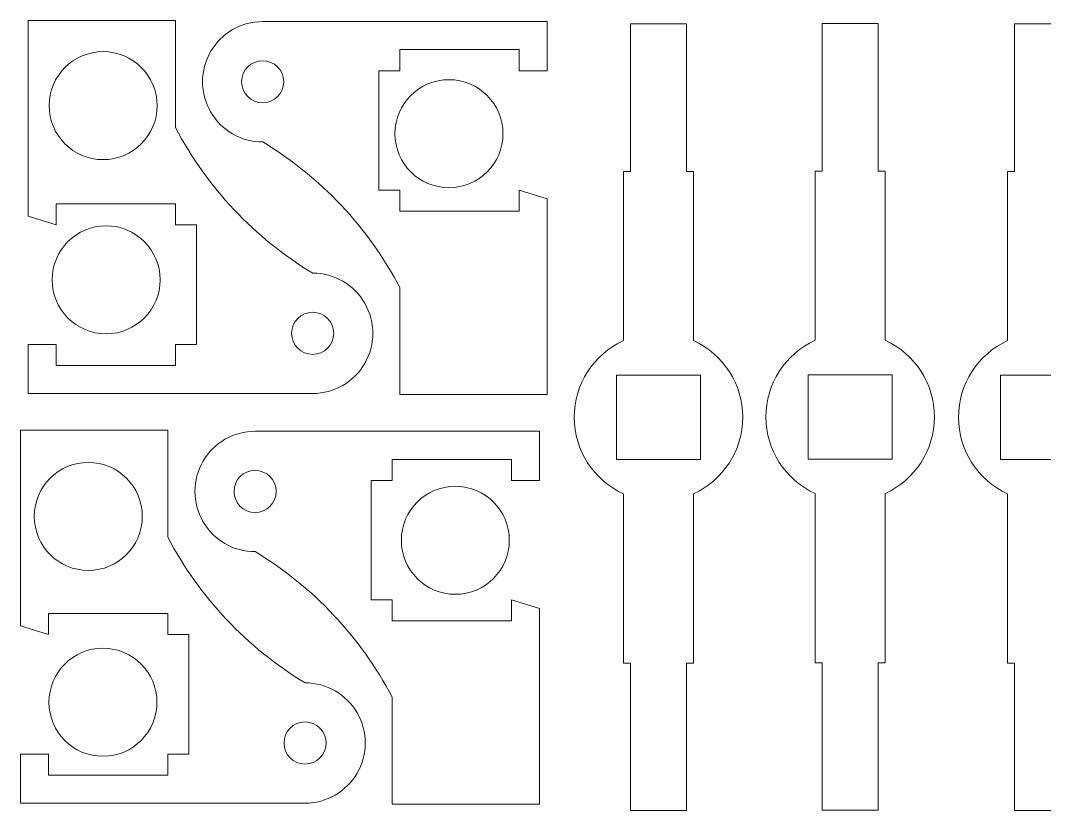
# Model space of a CAD drawing. Header units: centimetres. Extents: x -259 to 261, y 17 to 228.
# Drawn here: x -88.9 to -71.83, y 83.6 to 96.76 of the extents above; entities that cross this region are included whole.
import ezdxf

# ---------------------------------------------------------------- set-up
doc = ezdxf.new("R2010")
doc.units = ezdxf.units.CM
doc.header["$MEASUREMENT"] = 0
doc.layers.add('layer 1', color=7, linetype='Continuous')

msp = doc.modelspace()

# ---------------------------------------------------------------- linework, layer by layer
at = {"layer": 'layer 1', "color": 250, "lineweight": 9}
for points, knots in [([(-84.02558, 90.54702), (-84.02558, 90.54702), (-86.3124, 90.54702), (-86.3124, 90.54702), (-86.3124, 90.54702), (-86.3124, 90.54702), (-87.76959, 90.54702), (-87.76959, 90.54702), (-87.76959, 90.54702), (-87.76959, 90.54702), (-88.76946, 90.54702), (-88.76946, 90.54702), (-88.76946, 90.54702), (-88.76946, 90.54702), (-88.76946, 91.36598), (-88.76946, 91.36598), (-88.76946, 91.36598), (-88.76946, 91.36598), (-88.30143, 91.36598), (-88.30143, 91.36598), (-88.30143, 91.36598), (-88.30143, 91.36598), (-88.30143, 91.015), (-88.30143, 91.015), (-88.30143, 91.015), (-88.30143, 91.015), (-86.3124, 91.015), (-86.3124, 91.015), (-86.3124, 91.015), (-86.3124, 91.015), (-86.3124, 91.36598), (-86.3124, 91.36598), (-86.3124, 91.36598), (-86.3124, 91.36598), (-85.96141, 91.36598), (-85.96141, 91.36598), (-85.96141, 91.36598), (-85.96141, 91.36598), (-85.96141, 93.35501), (-85.96141, 93.35501), (-85.96141, 93.35501), (-85.96141, 93.35501), (-86.3124, 93.35501), (-86.3124, 93.35501), (-86.3124, 93.35501), (-86.3124, 93.35501), (-86.3124, 93.706), (-86.3124, 93.706), (-86.3124, 93.706), (-86.3124, 93.706), (-88.30143, 93.706), (-88.30143, 93.706), (-88.30143, 93.706), (-88.30143, 93.706), (-88.30143, 93.35501), (-88.30143, 93.35501), (-88.30143, 93.35501), (-88.30143, 93.35501), (-88.76946, 93.5014), (-88.76946, 93.5014), (-88.76946, 93.5014), (-88.76946, 93.5014), (-88.76946, 93.93167), (-88.76946, 93.93167), (-88.76946, 93.93167), (-88.76946, 93.93167), (-88.76946, 96.76155), (-88.76946, 96.76155), (-88.76946, 96.76155), (-88.76946, 96.76155), (-86.3124, 96.76155), (-86.3124, 96.76155), (-86.3124, 96.76155), (-86.3124, 96.76155), (-86.3124, 94.97777), (-86.3124, 94.97777)], [0, 0, 0, 0, 0.05, 0.05, 0.05, 0.05, 0.1, 0.1, 0.1, 0.1, 0.15, 0.15, 0.15, 0.15, 0.2, 0.2, 0.2, 0.2, 0.25, 0.25, 0.25, 0.25, 0.3, 0.3, 0.3, 0.3, 0.35, 0.35, 0.35, 0.35, 0.4, 0.4, 0.4, 0.4, 0.45, 0.45, 0.45, 0.45, 0.5, 0.5, 0.5, 0.5, 0.55, 0.55, 0.55, 0.55, 0.6, 0.6, 0.6, 0.6, 0.65, 0.65, 0.65, 0.65, 0.7, 0.7, 0.7, 0.7, 0.75, 0.75, 0.75, 0.75, 0.8, 0.8, 0.8, 0.8, 0.85, 0.85, 0.85, 0.85, 0.9, 0.9, 0.9, 0.9, 1, 1, 1, 1]), ([(-84.85896, 96.74362), (-84.85896, 96.74362), (-82.57204, 96.74362), (-82.57204, 96.74362), (-82.57204, 96.74362), (-82.57204, 96.74362), (-81.1149, 96.74362), (-81.1149, 96.74362), (-81.1149, 96.74362), (-81.1149, 96.74362), (-80.11503, 96.74362), (-80.11503, 96.74362), (-80.11503, 96.74362), (-80.11503, 96.74362), (-80.11503, 95.9246), (-80.11503, 95.9246), (-80.11503, 95.9246), (-80.11503, 95.9246), (-80.58307, 95.9246), (-80.58307, 95.9246), (-80.58307, 95.9246), (-80.58307, 95.9246), (-80.58307, 96.27559), (-80.58307, 96.27559), (-80.58307, 96.27559), (-80.58307, 96.27559), (-82.57204, 96.27559), (-82.57204, 96.27559), (-82.57204, 96.27559), (-82.57204, 96.27559), (-82.57204, 95.9246), (-82.57204, 95.9246), (-82.57204, 95.9246), (-82.57204, 95.9246), (-82.92308, 95.9246), (-82.92308, 95.9246), (-82.92308, 95.9246), (-82.92308, 95.9246), (-82.92308, 93.93562), (-82.92308, 93.93562), (-82.92308, 93.93562), (-82.92308, 93.93562), (-82.57204, 93.93562), (-82.57204, 93.93562), (-82.57204, 93.93562), (-82.57204, 93.93562), (-82.57204, 93.58459), (-82.57204, 93.58459), (-82.57204, 93.58459), (-82.57204, 93.58459), (-80.58307, 93.58459), (-80.58307, 93.58459), (-80.58307, 93.58459), (-80.58307, 93.58459), (-80.58307, 93.93562), (-80.58307, 93.93562), (-80.58307, 93.93562), (-80.58307, 93.93562), (-80.11503, 93.78924), (-80.11503, 93.78924), (-80.11503, 93.78924), (-80.11503, 93.78924), (-80.11503, 93.35892), (-80.11503, 93.35892), (-80.11503, 93.35892), (-80.11503, 93.35892), (-80.11503, 90.5291), (-80.11503, 90.5291), (-80.11503, 90.5291), (-80.11503, 90.5291), (-82.57204, 90.5291), (-82.57204, 90.5291), (-82.57204, 90.5291), (-82.57204, 90.5291), (-82.57204, 92.31286), (-82.57204, 92.31286)], [0, 0, 0, 0, 0.05, 0.05, 0.05, 0.05, 0.1, 0.1, 0.1, 0.1, 0.15, 0.15, 0.15, 0.15, 0.2, 0.2, 0.2, 0.2, 0.25, 0.25, 0.25, 0.25, 0.3, 0.3, 0.3, 0.3, 0.35, 0.35, 0.35, 0.35, 0.4, 0.4, 0.4, 0.4, 0.45, 0.45, 0.45, 0.45, 0.5, 0.5, 0.5, 0.5, 0.55, 0.55, 0.55, 0.55, 0.6, 0.6, 0.6, 0.6, 0.65, 0.65, 0.65, 0.65, 0.7, 0.7, 0.7, 0.7, 0.75, 0.75, 0.75, 0.75, 0.8, 0.8, 0.8, 0.8, 0.85, 0.85, 0.85, 0.85, 0.9, 0.9, 0.9, 0.9, 1, 1, 1, 1]), ([(-78.84609, 91.42801), (-78.84609, 91.42801), (-78.84609, 94.24666), (-78.84609, 94.24666), (-78.84609, 94.24666), (-78.84609, 94.24666), (-78.72912, 94.24666), (-78.72912, 94.24666), (-78.72912, 94.24666), (-78.72912, 94.24666), (-78.72912, 96.70367), (-78.72912, 96.70367), (-78.72912, 96.70367), (-78.72912, 96.70367), (-77.79305, 96.70367), (-77.79305, 96.70367), (-77.79305, 96.70367), (-77.79305, 96.70367), (-77.79305, 94.24666), (-77.79305, 94.24666), (-77.79305, 94.24666), (-77.79305, 94.24666), (-77.67609, 94.24666), (-77.67609, 94.24666), (-77.67609, 94.24666), (-77.67609, 94.24666), (-77.67609, 91.42801), (-77.67609, 91.42801)], [0, 0, 0, 0, 0.125, 0.125, 0.125, 0.125, 0.25, 0.25, 0.25, 0.25, 0.375, 0.375, 0.375, 0.375, 0.5, 0.5, 0.5, 0.5, 0.625, 0.625, 0.625, 0.625, 0.75, 0.75, 0.75, 0.75, 1, 1, 1, 1]), ([(-75.65103, 91.43387), (-75.65103, 91.43387), (-75.65103, 94.25252), (-75.65103, 94.25252), (-75.65103, 94.25252), (-75.65103, 94.25252), (-75.53406, 94.25252), (-75.53406, 94.25252), (-75.53406, 94.25252), (-75.53406, 94.25252), (-75.53406, 96.70953), (-75.53406, 96.70953), (-75.53406, 96.70953), (-75.53406, 96.70953), (-74.59799, 96.70953), (-74.59799, 96.70953), (-74.59799, 96.70953), (-74.59799, 96.70953), (-74.59799, 94.25252), (-74.59799, 94.25252), (-74.59799, 94.25252), (-74.59799, 94.25252), (-74.48103, 94.25252), (-74.48103, 94.25252), (-74.48103, 94.25252), (-74.48103, 94.25252), (-74.48103, 91.43387), (-74.48103, 91.43387)], [0, 0, 0, 0, 0.125, 0.125, 0.125, 0.125, 0.25, 0.25, 0.25, 0.25, 0.375, 0.375, 0.375, 0.375, 0.5, 0.5, 0.5, 0.5, 0.625, 0.625, 0.625, 0.625, 0.75, 0.75, 0.75, 0.75, 1, 1, 1, 1]), ([(-72.44076, 91.42801), (-72.44076, 91.42801), (-72.44076, 94.24666), (-72.44076, 94.24666), (-72.44076, 94.24666), (-72.44076, 94.24666), (-72.32379, 94.24666), (-72.32379, 94.24666), (-72.32379, 94.24666), (-72.32379, 94.24666), (-72.32379, 96.70367), (-72.32379, 96.70367), (-72.32379, 96.70367), (-72.32379, 96.70367), (-71.38772, 96.70367), (-71.38772, 96.70367), (-71.38772, 96.70367), (-71.38772, 96.70367), (-71.38772, 94.24666), (-71.38772, 94.24666), (-71.38772, 94.24666), (-71.38772, 94.24666), (-71.27076, 94.24666), (-71.27076, 94.24666), (-71.27076, 94.24666), (-71.27076, 94.24666), (-71.27076, 91.42801), (-71.27076, 91.42801)], [0, 0, 0, 0, 0.125, 0.125, 0.125, 0.125, 0.25, 0.25, 0.25, 0.25, 0.375, 0.375, 0.375, 0.375, 0.5, 0.5, 0.5, 0.5, 0.625, 0.625, 0.625, 0.625, 0.75, 0.75, 0.75, 0.75, 1, 1, 1, 1]), ([(-86.61908, 95.34333), (-86.61908, 95.84038), (-87.02202, 96.24332), (-87.51908, 96.24333), (-87.51908, 96.24333), (-88.01613, 96.24333), (-88.41908, 95.84038), (-88.41908, 95.34333), (-88.41908, 95.34333), (-88.41908, 94.84627), (-88.01614, 94.44333), (-87.51908, 94.44333), (-87.51908, 94.44333), (-87.02203, 94.44332), (-86.61908, 94.84626), (-86.61908, 95.34333)], [0, 0, 0, 0, 0.2, 0.2, 0.2, 0.2, 0.4, 0.4, 0.4, 0.4, 0.6, 0.6, 0.6, 0.6, 1, 1, 1, 1]), ([(-82.57204, 92.31286), (-83.09865, 93.31491), (-83.88955, 94.15368), (-84.85896, 94.7382), (-84.85896, 94.7382), (-85.21716, 94.7382), (-85.54821, 94.9293), (-85.72732, 95.23953), (-85.72732, 95.23953), (-85.90644, 95.54981), (-85.90644, 95.93201), (-85.72732, 96.24224)], [0, 0, 0, 0, 0.25, 0.25, 0.25, 0.25, 0.5, 0.5, 0.5, 0.5, 1, 1, 1, 1]), ([(-85.20995, 95.74091), (-85.20995, 95.54707), (-85.05281, 95.38992), (-84.85896, 95.38992), (-84.85896, 95.38992), (-84.66507, 95.38992), (-84.50793, 95.54702), (-84.50793, 95.74091), (-84.50793, 95.74091), (-84.50793, 95.93475), (-84.66507, 96.0919), (-84.85896, 96.0919), (-84.85896, 96.0919), (-85.05281, 96.0919), (-85.20995, 95.93475), (-85.20995, 95.74091)], [0, 0, 0, 0, 0.2, 0.2, 0.2, 0.2, 0.4, 0.4, 0.4, 0.4, 0.6, 0.6, 0.6, 0.6, 1, 1, 1, 1]), ([(-80.85354, 94.87524), (-80.85354, 95.37229), (-81.25648, 95.77523), (-81.75354, 95.77524), (-81.75354, 95.77524), (-82.25059, 95.77524), (-82.65354, 95.37229), (-82.65354, 94.87524), (-82.65354, 94.87524), (-82.65354, 94.37818), (-82.2506, 93.97524), (-81.75354, 93.97524), (-81.75354, 93.97524), (-81.25649, 93.97523), (-80.85354, 94.37817), (-80.85354, 94.87524)], [0, 0, 0, 0, 0.2, 0.2, 0.2, 0.2, 0.4, 0.4, 0.4, 0.4, 0.6, 0.6, 0.6, 0.6, 1, 1, 1, 1]), ([(-86.56854, 92.44107), (-86.56854, 92.93812), (-86.97148, 93.34106), (-87.46854, 93.34107), (-87.46854, 93.34107), (-87.96559, 93.34107), (-88.36854, 92.93812), (-88.36854, 92.44107), (-88.36854, 92.44107), (-88.36854, 91.94401), (-87.9656, 91.54107), (-87.46854, 91.54107), (-87.46854, 91.54107), (-86.97149, 91.54106), (-86.56854, 91.944), (-86.56854, 92.44107)], [0, 0, 0, 0, 0.2, 0.2, 0.2, 0.2, 0.4, 0.4, 0.4, 0.4, 0.6, 0.6, 0.6, 0.6, 1, 1, 1, 1]), ([(-84.02558, 92.55244), (-83.66734, 92.55244), (-83.33629, 92.36128), (-83.15717, 92.05112), (-83.15717, 92.05112), (-82.97805, 91.74083), (-82.97805, 91.35862), (-83.15717, 91.04835), (-83.15717, 91.04835), (-83.33629, 90.73812), (-83.66734, 90.54702), (-84.02558, 90.54702)], [0, 0, 0, 0, 0.25, 0.25, 0.25, 0.25, 0.5, 0.5, 0.5, 0.5, 1, 1, 1, 1]), ([(-84.02558, 91.90071), (-83.83169, 91.90071), (-83.67459, 91.74357), (-83.67459, 91.54973), (-83.67459, 91.54973), (-83.67459, 91.35583), (-83.83169, 91.19874), (-84.02558, 91.19874), (-84.02558, 91.19874), (-84.21942, 91.19874), (-84.37657, 91.35583), (-84.37657, 91.54973), (-84.37657, 91.54973), (-84.37657, 91.74357), (-84.21942, 91.90071), (-84.02558, 91.90071)], [0, 0, 0, 0, 0.2, 0.2, 0.2, 0.2, 0.4, 0.4, 0.4, 0.4, 0.6, 0.6, 0.6, 0.6, 1, 1, 1, 1]), ([(-78.84609, 88.87537), (-79.34513, 89.10414), (-79.66505, 89.60273), (-79.66505, 90.15172), (-79.66505, 90.15172), (-79.66505, 90.70066), (-79.34513, 91.19925), (-78.84609, 91.42801)], [0, 0, 0, 0, 0.33333333, 0.33333333, 0.33333333, 0.33333333, 1, 1, 1, 1]), ([(-77.67609, 91.42801), (-77.17706, 91.19925), (-76.85708, 90.70066), (-76.85708, 90.15172), (-76.85708, 90.15172), (-76.85708, 89.60273), (-77.17706, 89.10414), (-77.67609, 88.87537)], [0, 0, 0, 0, 0.33333333, 0.33333333, 0.33333333, 0.33333333, 1, 1, 1, 1]), ([(-75.65103, 88.88123), (-76.15007, 89.11), (-76.46999, 89.60859), (-76.46999, 90.15758), (-76.46999, 90.15758), (-76.46999, 90.70652), (-76.15007, 91.20511), (-75.65103, 91.43387)], [0, 0, 0, 0, 0.33333333, 0.33333333, 0.33333333, 0.33333333, 1, 1, 1, 1]), ([(-74.48103, 91.43387), (-73.982, 91.20511), (-73.66202, 90.70652), (-73.66202, 90.15758), (-73.66202, 90.15758), (-73.66202, 89.60859), (-73.982, 89.11), (-74.48103, 88.88123)], [0, 0, 0, 0, 0.33333333, 0.33333333, 0.33333333, 0.33333333, 1, 1, 1, 1]), ([(-72.44076, 88.87537), (-72.9398, 89.10414), (-73.25972, 89.60273), (-73.25972, 90.15172), (-73.25972, 90.15172), (-73.25972, 90.70066), (-72.9398, 91.19925), (-72.44076, 91.42801)], [0, 0, 0, 0, 0.33333333, 0.33333333, 0.33333333, 0.33333333, 1, 1, 1, 1]), ([(-78.96305, 90.85369), (-78.96305, 90.85369), (-77.55905, 90.85369), (-77.55905, 90.85369), (-77.55905, 90.85369), (-77.55905, 90.85369), (-77.55905, 89.44969), (-77.55905, 89.44969), (-77.55905, 89.44969), (-77.55905, 89.44969), (-78.96305, 89.44969), (-78.96305, 89.44969), (-78.96305, 89.44969), (-78.96305, 89.44969), (-78.96305, 90.85369), (-78.96305, 90.85369)], [0, 0, 0, 0, 0.2, 0.2, 0.2, 0.2, 0.4, 0.4, 0.4, 0.4, 0.6, 0.6, 0.6, 0.6, 1, 1, 1, 1]), ([(-75.76799, 90.85955), (-75.76799, 90.85955), (-74.36399, 90.85955), (-74.36399, 90.85955), (-74.36399, 90.85955), (-74.36399, 90.85955), (-74.36399, 89.45555), (-74.36399, 89.45555), (-74.36399, 89.45555), (-74.36399, 89.45555), (-75.76799, 89.45555), (-75.76799, 89.45555), (-75.76799, 89.45555), (-75.76799, 89.45555), (-75.76799, 90.85955), (-75.76799, 90.85955)], [0, 0, 0, 0, 0.2, 0.2, 0.2, 0.2, 0.4, 0.4, 0.4, 0.4, 0.6, 0.6, 0.6, 0.6, 1, 1, 1, 1]), ([(-72.55772, 90.85369), (-72.55772, 90.85369), (-71.15372, 90.85369), (-71.15372, 90.85369), (-71.15372, 90.85369), (-71.15372, 90.85369), (-71.15372, 89.44969), (-71.15372, 89.44969), (-71.15372, 89.44969), (-71.15372, 89.44969), (-72.55772, 89.44969), (-72.55772, 89.44969), (-72.55772, 89.44969), (-72.55772, 89.44969), (-72.55772, 90.85369), (-72.55772, 90.85369)], [0, 0, 0, 0, 0.2, 0.2, 0.2, 0.2, 0.4, 0.4, 0.4, 0.4, 0.6, 0.6, 0.6, 0.6, 1, 1, 1, 1]), ([(-84.15257, 83.72156), (-84.15257, 83.72156), (-86.43939, 83.72156), (-86.43939, 83.72156), (-86.43939, 83.72156), (-86.43939, 83.72156), (-87.89658, 83.72156), (-87.89658, 83.72156), (-87.89658, 83.72156), (-87.89658, 83.72156), (-88.89645, 83.72156), (-88.89645, 83.72156), (-88.89645, 83.72156), (-88.89645, 83.72156), (-88.89645, 84.54052), (-88.89645, 84.54052), (-88.89645, 84.54052), (-88.89645, 84.54052), (-88.42842, 84.54052), (-88.42842, 84.54052), (-88.42842, 84.54052), (-88.42842, 84.54052), (-88.42842, 84.18954), (-88.42842, 84.18954), (-88.42842, 84.18954), (-88.42842, 84.18954), (-86.43939, 84.18954), (-86.43939, 84.18954), (-86.43939, 84.18954), (-86.43939, 84.18954), (-86.43939, 84.54052), (-86.43939, 84.54052), (-86.43939, 84.54052), (-86.43939, 84.54052), (-86.0884, 84.54052), (-86.0884, 84.54052), (-86.0884, 84.54052), (-86.0884, 84.54052), (-86.0884, 86.52955), (-86.0884, 86.52955), (-86.0884, 86.52955), (-86.0884, 86.52955), (-86.43939, 86.52955), (-86.43939, 86.52955), (-86.43939, 86.52955), (-86.43939, 86.52955), (-86.43939, 86.88054), (-86.43939, 86.88054), (-86.43939, 86.88054), (-86.43939, 86.88054), (-88.42842, 86.88054), (-88.42842, 86.88054), (-88.42842, 86.88054), (-88.42842, 86.88054), (-88.42842, 86.52955), (-88.42842, 86.52955), (-88.42842, 86.52955), (-88.42842, 86.52955), (-88.89645, 86.67594), (-88.89645, 86.67594), (-88.89645, 86.67594), (-88.89645, 86.67594), (-88.89645, 87.10621), (-88.89645, 87.10621), (-88.89645, 87.10621), (-88.89645, 87.10621), (-88.89645, 89.93608), (-88.89645, 89.93608), (-88.89645, 89.93608), (-88.89645, 89.93608), (-86.43939, 89.93608), (-86.43939, 89.93608), (-86.43939, 89.93608), (-86.43939, 89.93608), (-86.43939, 88.15231), (-86.43939, 88.15231)], [0, 0, 0, 0, 0.05, 0.05, 0.05, 0.05, 0.1, 0.1, 0.1, 0.1, 0.15, 0.15, 0.15, 0.15, 0.2, 0.2, 0.2, 0.2, 0.25, 0.25, 0.25, 0.25, 0.3, 0.3, 0.3, 0.3, 0.35, 0.35, 0.35, 0.35, 0.4, 0.4, 0.4, 0.4, 0.45, 0.45, 0.45, 0.45, 0.5, 0.5, 0.5, 0.5, 0.55, 0.55, 0.55, 0.55, 0.6, 0.6, 0.6, 0.6, 0.65, 0.65, 0.65, 0.65, 0.7, 0.7, 0.7, 0.7, 0.75, 0.75, 0.75, 0.75, 0.8, 0.8, 0.8, 0.8, 0.85, 0.85, 0.85, 0.85, 0.9, 0.9, 0.9, 0.9, 1, 1, 1, 1]), ([(-84.98595, 87.91274), (-85.34415, 87.91274), (-85.67519, 88.10384), (-85.85431, 88.41407), (-85.85431, 88.41407), (-86.03343, 88.72435), (-86.03343, 89.10655), (-85.85431, 89.41678), (-85.85431, 89.41678), (-85.67519, 89.72706), (-85.34415, 89.91816), (-84.98595, 89.91816)], [0, 0, 0, 0, 0.25, 0.25, 0.25, 0.25, 0.5, 0.5, 0.5, 0.5, 1, 1, 1, 1]), ([(-84.98595, 89.91816), (-84.98595, 89.91816), (-82.69903, 89.91816), (-82.69903, 89.91816), (-82.69903, 89.91816), (-82.69903, 89.91816), (-81.24189, 89.91816), (-81.24189, 89.91816), (-81.24189, 89.91816), (-81.24189, 89.91816), (-80.24202, 89.91816), (-80.24202, 89.91816), (-80.24202, 89.91816), (-80.24202, 89.91816), (-80.24202, 89.09914), (-80.24202, 89.09914), (-80.24202, 89.09914), (-80.24202, 89.09914), (-80.71006, 89.09914), (-80.71006, 89.09914), (-80.71006, 89.09914), (-80.71006, 89.09914), (-80.71006, 89.45013), (-80.71006, 89.45013), (-80.71006, 89.45013), (-80.71006, 89.45013), (-82.69903, 89.45013), (-82.69903, 89.45013), (-82.69903, 89.45013), (-82.69903, 89.45013), (-82.69903, 89.09914), (-82.69903, 89.09914), (-82.69903, 89.09914), (-82.69903, 89.09914), (-83.05007, 89.09914), (-83.05007, 89.09914), (-83.05007, 89.09914), (-83.05007, 89.09914), (-83.05007, 87.11016), (-83.05007, 87.11016), (-83.05007, 87.11016), (-83.05007, 87.11016), (-82.69903, 87.11016), (-82.69903, 87.11016), (-82.69903, 87.11016), (-82.69903, 87.11016), (-82.69903, 86.75913), (-82.69903, 86.75913), (-82.69903, 86.75913), (-82.69903, 86.75913), (-80.71006, 86.75913), (-80.71006, 86.75913), (-80.71006, 86.75913), (-80.71006, 86.75913), (-80.71006, 87.11016), (-80.71006, 87.11016), (-80.71006, 87.11016), (-80.71006, 87.11016), (-80.24202, 86.96378), (-80.24202, 86.96378), (-80.24202, 86.96378), (-80.24202, 86.96378), (-80.24202, 86.53346), (-80.24202, 86.53346), (-80.24202, 86.53346), (-80.24202, 86.53346), (-80.24202, 83.70364), (-80.24202, 83.70364), (-80.24202, 83.70364), (-80.24202, 83.70364), (-82.69903, 83.70364), (-82.69903, 83.70364), (-82.69903, 83.70364), (-82.69903, 83.70364), (-82.69903, 85.4874), (-82.69903, 85.4874)], [0, 0, 0, 0, 0.05, 0.05, 0.05, 0.05, 0.1, 0.1, 0.1, 0.1, 0.15, 0.15, 0.15, 0.15, 0.2, 0.2, 0.2, 0.2, 0.25, 0.25, 0.25, 0.25, 0.3, 0.3, 0.3, 0.3, 0.35, 0.35, 0.35, 0.35, 0.4, 0.4, 0.4, 0.4, 0.45, 0.45, 0.45, 0.45, 0.5, 0.5, 0.5, 0.5, 0.55, 0.55, 0.55, 0.55, 0.6, 0.6, 0.6, 0.6, 0.65, 0.65, 0.65, 0.65, 0.7, 0.7, 0.7, 0.7, 0.75, 0.75, 0.75, 0.75, 0.8, 0.8, 0.8, 0.8, 0.85, 0.85, 0.85, 0.85, 0.9, 0.9, 0.9, 0.9, 1, 1, 1, 1]), ([(-86.86602, 88.49944), (-86.86602, 88.99649), (-87.26896, 89.39943), (-87.76602, 89.39944), (-87.76602, 89.39944), (-88.26307, 89.39944), (-88.66602, 88.99649), (-88.66602, 88.49944), (-88.66602, 88.49944), (-88.66602, 88.00238), (-88.26308, 87.59944), (-87.76602, 87.59944), (-87.76602, 87.59944), (-87.26897, 87.59943), (-86.86602, 88.00237), (-86.86602, 88.49944)], [0, 0, 0, 0, 0.2, 0.2, 0.2, 0.2, 0.4, 0.4, 0.4, 0.4, 0.6, 0.6, 0.6, 0.6, 1, 1, 1, 1]), ([(-84.63492, 88.91545), (-84.63492, 89.10929), (-84.79206, 89.26644), (-84.98595, 89.26644), (-84.98595, 89.26644), (-85.1798, 89.26644), (-85.33694, 89.10929), (-85.33694, 88.91545), (-85.33694, 88.91545), (-85.33694, 88.72161), (-85.1798, 88.56446), (-84.98595, 88.56446), (-84.98595, 88.56446), (-84.79206, 88.56446), (-84.63492, 88.72156), (-84.63492, 88.91545)], [0, 0, 0, 0, 0.2, 0.2, 0.2, 0.2, 0.4, 0.4, 0.4, 0.4, 0.6, 0.6, 0.6, 0.6, 1, 1, 1, 1]), ([(-80.7477, 88.10191), (-80.7477, 88.59896), (-81.15064, 89.0019), (-81.6477, 89.00191), (-81.6477, 89.00191), (-82.14475, 89.00191), (-82.5477, 88.59896), (-82.5477, 88.10191), (-82.5477, 88.10191), (-82.5477, 87.60485), (-82.14476, 87.20191), (-81.6477, 87.20191), (-81.6477, 87.20191), (-81.15065, 87.2019), (-80.7477, 87.60484), (-80.7477, 88.10191)], [0, 0, 0, 0, 0.2, 0.2, 0.2, 0.2, 0.4, 0.4, 0.4, 0.4, 0.6, 0.6, 0.6, 0.6, 1, 1, 1, 1]), ([(-77.67609, 88.87537), (-77.67609, 88.87537), (-77.67609, 86.05667), (-77.67609, 86.05667), (-77.67609, 86.05667), (-77.67609, 86.05667), (-77.79305, 86.05667), (-77.79305, 86.05667), (-77.79305, 86.05667), (-77.79305, 86.05667), (-77.79305, 83.59966), (-77.79305, 83.59966), (-77.79305, 83.59966), (-77.79305, 83.59966), (-78.72912, 83.59966), (-78.72912, 83.59966), (-78.72912, 83.59966), (-78.72912, 83.59966), (-78.72912, 86.05667), (-78.72912, 86.05667), (-78.72912, 86.05667), (-78.72912, 86.05667), (-78.84609, 86.05667), (-78.84609, 86.05667), (-78.84609, 86.05667), (-78.84609, 86.05667), (-78.84609, 88.87537), (-78.84609, 88.87537)], [0, 0, 0, 0, 0.125, 0.125, 0.125, 0.125, 0.25, 0.25, 0.25, 0.25, 0.375, 0.375, 0.375, 0.375, 0.5, 0.5, 0.5, 0.5, 0.625, 0.625, 0.625, 0.625, 0.75, 0.75, 0.75, 0.75, 1, 1, 1, 1]), ([(-74.48103, 88.88123), (-74.48103, 88.88123), (-74.48103, 86.06253), (-74.48103, 86.06253), (-74.48103, 86.06253), (-74.48103, 86.06253), (-74.59799, 86.06253), (-74.59799, 86.06253), (-74.59799, 86.06253), (-74.59799, 86.06253), (-74.59799, 83.60552), (-74.59799, 83.60552), (-74.59799, 83.60552), (-74.59799, 83.60552), (-75.53406, 83.60552), (-75.53406, 83.60552), (-75.53406, 83.60552), (-75.53406, 83.60552), (-75.53406, 86.06253), (-75.53406, 86.06253), (-75.53406, 86.06253), (-75.53406, 86.06253), (-75.65103, 86.06253), (-75.65103, 86.06253), (-75.65103, 86.06253), (-75.65103, 86.06253), (-75.65103, 88.88123), (-75.65103, 88.88123)], [0, 0, 0, 0, 0.125, 0.125, 0.125, 0.125, 0.25, 0.25, 0.25, 0.25, 0.375, 0.375, 0.375, 0.375, 0.5, 0.5, 0.5, 0.5, 0.625, 0.625, 0.625, 0.625, 0.75, 0.75, 0.75, 0.75, 1, 1, 1, 1]), ([(-71.27076, 88.87537), (-71.27076, 88.87537), (-71.27076, 86.05667), (-71.27076, 86.05667), (-71.27076, 86.05667), (-71.27076, 86.05667), (-71.38772, 86.05667), (-71.38772, 86.05667), (-71.38772, 86.05667), (-71.38772, 86.05667), (-71.38772, 83.59966), (-71.38772, 83.59966), (-71.38772, 83.59966), (-71.38772, 83.59966), (-72.32379, 83.59966), (-72.32379, 83.59966), (-72.32379, 83.59966), (-72.32379, 83.59966), (-72.32379, 86.05667), (-72.32379, 86.05667), (-72.32379, 86.05667), (-72.32379, 86.05667), (-72.44076, 86.05667), (-72.44076, 86.05667), (-72.44076, 86.05667), (-72.44076, 86.05667), (-72.44076, 88.87537), (-72.44076, 88.87537)], [0, 0, 0, 0, 0.125, 0.125, 0.125, 0.125, 0.25, 0.25, 0.25, 0.25, 0.375, 0.375, 0.375, 0.375, 0.5, 0.5, 0.5, 0.5, 0.625, 0.625, 0.625, 0.625, 0.75, 0.75, 0.75, 0.75, 1, 1, 1, 1]), ([(-86.62145, 85.40316), (-86.62145, 85.90021), (-87.02439, 86.30315), (-87.52145, 86.30316), (-87.52145, 86.30316), (-88.0185, 86.30316), (-88.42145, 85.90021), (-88.42145, 85.40316), (-88.42145, 85.40316), (-88.42145, 84.9061), (-88.01851, 84.50316), (-87.52145, 84.50316), (-87.52145, 84.50316), (-87.0244, 84.50315), (-86.62145, 84.90609), (-86.62145, 85.40316)], [0, 0, 0, 0, 0.2, 0.2, 0.2, 0.2, 0.4, 0.4, 0.4, 0.4, 0.6, 0.6, 0.6, 0.6, 1, 1, 1, 1]), ([(-84.15257, 85.72698), (-83.79432, 85.72698), (-83.46328, 85.53582), (-83.28416, 85.22565), (-83.28416, 85.22565), (-83.10504, 84.91537), (-83.10504, 84.53316), (-83.28416, 84.22289), (-83.28416, 84.22289), (-83.46328, 83.91266), (-83.79432, 83.72156), (-84.15257, 83.72156)], [0, 0, 0, 0, 0.25, 0.25, 0.25, 0.25, 0.5, 0.5, 0.5, 0.5, 1, 1, 1, 1]), ([(-84.15257, 85.07525), (-83.95868, 85.07525), (-83.80158, 84.91811), (-83.80158, 84.72427), (-83.80158, 84.72427), (-83.80158, 84.53037), (-83.95868, 84.37328), (-84.15257, 84.37328), (-84.15257, 84.37328), (-84.34641, 84.37328), (-84.50356, 84.53037), (-84.50356, 84.72427), (-84.50356, 84.72427), (-84.50356, 84.91811), (-84.34641, 85.07525), (-84.15257, 85.07525)], [0, 0, 0, 0, 0.2, 0.2, 0.2, 0.2, 0.4, 0.4, 0.4, 0.4, 0.6, 0.6, 0.6, 0.6, 1, 1, 1, 1])]:
    msp.add_open_spline(points, degree=3, knots=knots, dxfattribs=at)
for points in [[(-85.72732, 96.24224), (-85.54821, 96.55252), (-85.21716, 96.74362), (-84.85896, 96.74362)], [(-86.3124, 94.97777), (-85.78584, 93.97572), (-84.99494, 93.13697), (-84.02558, 92.55244)], [(-86.43939, 88.15231), (-85.91283, 87.15026), (-85.12193, 86.3115), (-84.15257, 85.72698)], [(-82.69903, 85.4874), (-83.22564, 86.48945), (-84.01654, 87.32822), (-84.98595, 87.91274)]]:
    msp.add_open_spline(points, degree=3, dxfattribs=at)

doc.saveas('drawing.dxf')
